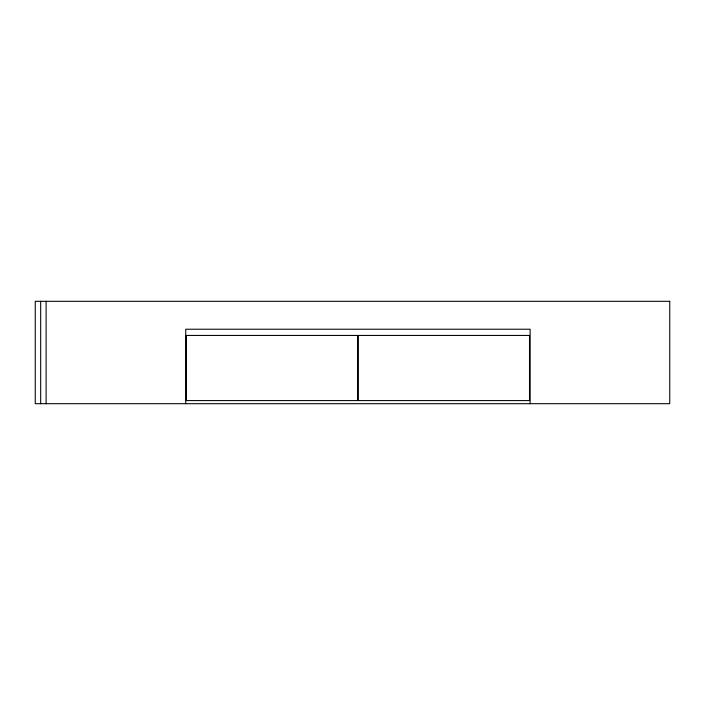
<?xml version="1.0" encoding="UTF-8"?>
<svg xmlns="http://www.w3.org/2000/svg" width="705" height="705" viewBox="0 0 705 705"><rect width="100%" height="100%" fill="white"/><g stroke="black" fill="none" stroke-linecap="round" stroke-linejoin="round"><path stroke-width="1.06" d="M530.125 403.692L530.125 329.226L185.732 329.226L185.732 403.692M46.107 301.308L46.107 403.692M40.678 301.308L40.678 403.692M669.75 301.308L35.25 301.308L35.25 403.692L669.75 403.692L669.75 301.308M357.62 335.439L186.349 335.439L186.349 400.59L357.62 400.59L357.62 335.439M529.508 335.439L358.237 335.439L358.237 400.59L529.508 400.59L529.508 335.439"/></g></svg>
